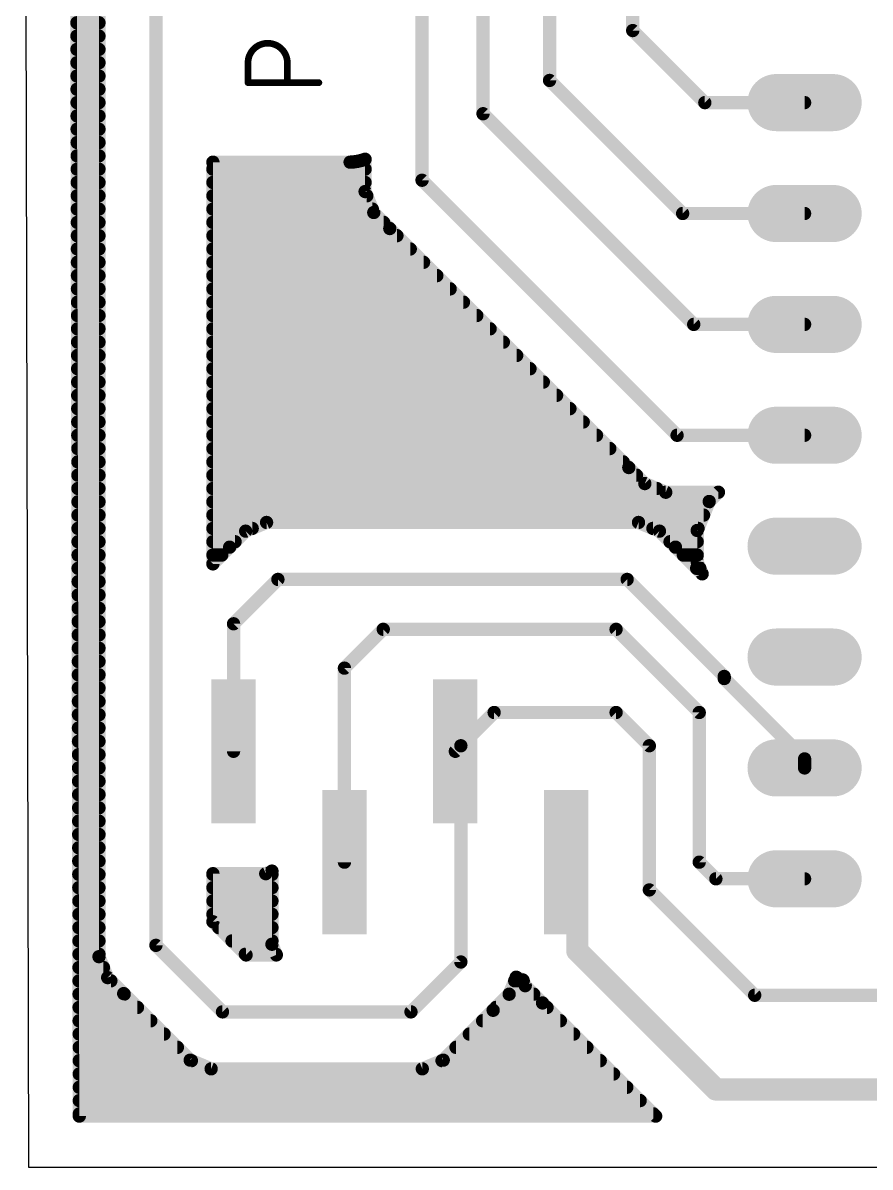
# Model space of a CAD drawing. Extents: x -0.1 to 37.8, y 0 to 56.6.
# Drawn here: x -0.13 to 19.28, y 0 to 26.21 of the extents above; entities that cross this region are included whole.
import ezdxf

# ---------------------------------------------------------------- set-up
doc = ezdxf.new("R2010")
doc.units = 0
for name, color, linetype in [('1', 22, 'CONTINUOUS'), ('17', 82, 'CONTINUOUS'), ('20', 30, 'CONTINUOUS'), ('51', 253, 'CONTINUOUS')]:
    doc.layers.add(name, color=color, linetype=linetype)

# ---------------------------------------------------------------- blocks, each defined once
blk = doc.blocks.new('RECT')
blk.add_solid([(-0.5, -0.5), (0.5, -0.5), (-0.5, 0.5), (0.5, 0.5)])
blk = doc.blocks.new('LONGP100')
at = {"const_width": 1}
blk.add_lwpolyline([(-0.5, 0), (0.5, 0)], dxfattribs=at)
at = {"const_width": 0.5}
for points in [[(-0.5, 0.25, 1), (-0.5, -0.25)], [(0.5, -0.25, 1), (0.5, 0.25)]]:
    blk.add_lwpolyline(points, format="xyb", dxfattribs=at)

msp = doc.modelspace()

# ---------------------------------------------------------------- linework, layer by layer
at = {"layer": '1'}
for points, const_width in [([(2.921, 50.546), (2.921, 5.08)], 0.3048), ([(10.414, 50.419), (10.414, 24.13)], 0.3048), ([(1.1658, 1.1684), (1.0579, 49.2666)], 0.3048), ([(1.6162, 49.2666), (1.6162, 4.8205)], 0.3048), ([(11.938, 47.879), (11.938, 24.892)], 0.3048), ([(9.017, 44.157), (9.017, 22.606)], 0.3048), ([(13.843, 43.815), (13.843, 26.035)], 0.3048), ([(1.1096, 26.2128), (1.6162, 26.2128)], 0.3048), ([(1.1103, 25.908), (1.6162, 25.908)], 0.3048), ([(13.843, 26.035), (15.494, 24.384)], 0.3048), ([(1.111, 25.6032), (1.6162, 25.6032)], 0.3048), ([(1.1117, 25.2984), (1.6162, 25.2984)], 0.3048), ([(5.0292, 24.8412), (5.0292, 25.2928)], 0.1524), ([(5.9323, 25.2928), (5.9323, 24.8412)], 0.1524), ([(1.1123, 24.9936), (1.6162, 24.9936)], 0.3048), ([(6.6548, 24.8412), (5.0292, 24.8412)], 0.1524), ([(11.938, 24.892), (14.986, 21.844)], 0.3048), ([(1.113, 24.6888), (1.6162, 24.6888)], 0.3048), ([(1.1137, 24.384), (1.6162, 24.384)], 0.3048), ([(15.494, 24.384), (17.78, 24.384)], 0.3048), ([(1.1144, 24.0792), (1.6162, 24.0792)], 0.3048), ([(10.414, 24.13), (15.24, 19.304)], 0.3048), ([(1.1151, 23.7744), (1.6162, 23.7744)], 0.3048), ([(1.1158, 23.4696), (1.6162, 23.4696)], 0.3048), ([(1.1165, 23.1648), (1.6162, 23.1648)], 0.3048), ([(4.2258, 13.8181), (4.2258, 23.0199)], 0.3048), ([(4.2258, 23.0199), (7.3689, 23.0199)], 0.3048), ([(7.3689, 23.0199), (7.4592, 23.027)], 0.3048), ([(7.4592, 23.027), (7.5487, 23.0412)], 0.3048), ([(7.5487, 23.0412), (7.6367, 23.0623)], 0.3048), ([(7.6367, 23.0623), (7.7122, 23.0869)], 0.3048), ([(7.7122, 23.0869), (7.7122, 22.3465)], 0.3048), ([(1.1171, 22.86), (1.6162, 22.86)], 0.3048), ([(4.2258, 22.86), (7.7122, 22.86)], 0.3048), ([(1.1178, 22.5552), (1.6162, 22.5552)], 0.3048), ([(4.2258, 22.5552), (7.7122, 22.5552)], 0.3048), ([(9.017, 22.606), (14.859, 16.764)], 0.3048), ([(1.1185, 22.2504), (1.6162, 22.2504)], 0.3048), ([(4.2258, 22.2504), (7.752, 22.2504)], 0.3048), ([(7.7122, 22.3465), (7.9108, 21.8669)], 0.3048), ([(1.1192, 21.9456), (1.6162, 21.9456)], 0.3048), ([(4.2258, 21.9456), (7.8782, 21.9456)], 0.3048), ([(7.9108, 21.8669), (8.2779, 21.4998)], 0.3048), ([(1.1199, 21.6408), (1.6162, 21.6408)], 0.3048), ([(4.2258, 21.6408), (8.1369, 21.6408)], 0.3048), ([(14.986, 21.844), (17.78, 21.844)], 0.3048), ([(8.2779, 21.4998), (13.7528, 16.0249)], 0.3048), ([(1.1206, 21.336), (1.6162, 21.336)], 0.3048), ([(4.2258, 21.336), (8.4417, 21.336)], 0.3048), ([(1.1212, 21.0312), (1.6162, 21.0312)], 0.3048), ([(4.2258, 21.0312), (8.7465, 21.0312)], 0.3048), ([(1.1219, 20.7264), (1.6162, 20.7264)], 0.3048), ([(4.2258, 20.7264), (9.0513, 20.7264)], 0.3048), ([(1.1226, 20.4216), (1.6162, 20.4216)], 0.3048), ([(4.2258, 20.4216), (9.3561, 20.4216)], 0.3048), ([(1.1233, 20.1168), (1.6162, 20.1168)], 0.3048), ([(4.2258, 20.1168), (9.6609, 20.1168)], 0.3048), ([(1.124, 19.812), (1.6162, 19.812)], 0.3048), ([(4.2258, 19.812), (9.9657, 19.812)], 0.3048), ([(1.1247, 19.5072), (1.6162, 19.5072)], 0.3048), ([(4.2258, 19.5072), (10.2705, 19.5072)], 0.3048), ([(15.24, 19.304), (17.78, 19.304)], 0.3048), ([(1.1253, 19.2024), (1.6162, 19.2024)], 0.3048), ([(4.2258, 19.2024), (10.5753, 19.2024)], 0.3048), ([(1.126, 18.8976), (1.6162, 18.8976)], 0.3048), ([(4.2258, 18.8976), (10.8801, 18.8976)], 0.3048), ([(1.1267, 18.5928), (1.6162, 18.5928)], 0.3048), ([(4.2258, 18.5928), (11.1849, 18.5928)], 0.3048), ([(1.1274, 18.288), (1.6162, 18.288)], 0.3048), ([(4.2258, 18.288), (11.4897, 18.288)], 0.3048), ([(1.1281, 17.9832), (1.6162, 17.9832)], 0.3048), ([(4.2258, 17.9832), (11.7945, 17.9832)], 0.3048), ([(1.1288, 17.6784), (1.6162, 17.6784)], 0.3048), ([(4.2258, 17.6784), (12.0993, 17.6784)], 0.3048), ([(1.1294, 17.3736), (1.6162, 17.3736)], 0.3048), ([(4.2258, 17.3736), (12.4041, 17.3736)], 0.3048), ([(1.1301, 17.0688), (1.6162, 17.0688)], 0.3048), ([(4.2258, 17.0688), (12.7089, 17.0688)], 0.3048), ([(1.1308, 16.764), (1.6162, 16.764)], 0.3048), ([(4.2258, 16.764), (13.0137, 16.764)], 0.3048), ([(14.859, 16.764), (17.78, 16.764)], 0.3048), ([(1.1315, 16.4592), (1.6162, 16.4592)], 0.3048), ([(4.2258, 16.4592), (13.3185, 16.4592)], 0.3048), ([(1.1322, 16.1544), (1.6162, 16.1544)], 0.3048), ([(4.2258, 16.1544), (13.6233, 16.1544)], 0.3048), ([(1.1329, 15.8496), (1.6162, 15.8496)], 0.3048), ([(4.2258, 15.8496), (13.9281, 15.8496)], 0.3048), ([(13.7528, 16.0249), (14.1199, 15.6578)], 0.3048), ([(14.1199, 15.6578), (14.5995, 15.4592)], 0.3048), ([(1.1335, 15.5448), (1.6162, 15.5448)], 0.3048), ([(4.2258, 15.5448), (14.3928, 15.5448)], 0.3048), ([(14.5995, 15.4592), (15.8066, 15.4592)], 0.3048), ([(15.8066, 15.4592), (15.5946, 15.2472)], 0.3048), ([(1.1342, 15.24), (1.6162, 15.24)], 0.3048), ([(4.2258, 15.24), (15.5916, 15.24)], 0.3048), ([(15.5946, 15.2472), (15.3196, 14.5833)], 0.3048), ([(1.1349, 14.9352), (1.6162, 14.9352)], 0.3048), ([(4.2258, 14.9352), (15.4654, 14.9352)], 0.3048), ([(1.1356, 14.6304), (1.6162, 14.6304)], 0.3048), ([(4.2258, 14.6304), (5.1262, 14.6304)], 0.3048), ([(4.9759, 14.5682), (4.6088, 14.2011)], 0.3048), ([(5.4555, 14.7668), (4.9759, 14.5682)], 0.3048), ([(13.9755, 14.7668), (5.4555, 14.7668)], 0.3048), ([(14.4551, 14.5682), (13.9755, 14.7668)], 0.3048), ([(14.3048, 14.6304), (15.3391, 14.6304)], 0.3048), ([(14.8222, 14.2011), (14.4551, 14.5682)], 0.3048), ([(15.3196, 14.5833), (15.3196, 13.8647)], 0.3048), ([(1.1363, 14.3256), (1.6162, 14.3256)], 0.3048), ([(4.2258, 14.3256), (4.7333, 14.3256)], 0.3048), ([(14.6977, 14.3256), (15.3196, 14.3256)], 0.3048), ([(1.137, 14.0208), (1.6162, 14.0208)], 0.3048), ([(4.6088, 14.2011), (4.2258, 13.8181)], 0.3048), ([(4.2258, 14.0208), (4.4285, 14.0208)], 0.3048), ([(4.6088, 14.2011), (4.6088, 14.2011)], 0.3048), ([(15.4335, 13.5898), (14.8222, 14.2011)], 0.3048), ([(15.0025, 14.0208), (15.3196, 14.0208)], 0.3048), ([(15.3196, 13.8647), (15.4335, 13.5898)], 0.3048), ([(1.1376, 13.716), (1.6162, 13.716)], 0.3048), ([(15.3073, 13.716), (15.3812, 13.716)], 0.3048), ([(1.1383, 13.4112), (1.6162, 13.4112)], 0.3048), ([(4.699, 12.446), (5.715, 13.462)], 0.3048), ([(5.715, 13.462), (13.716, 13.462)], 0.3048), ([(13.716, 13.462), (15.9386, 11.2394)], 0.3048), ([(1.139, 13.1064), (1.6162, 13.1064)], 0.3048), ([(1.1397, 12.8016), (1.6162, 12.8016)], 0.3048), ([(1.1404, 12.4968), (1.6162, 12.4968)], 0.3048), ([(4.699, 9.525), (4.699, 12.446)], 0.3048), ([(1.1411, 12.192), (1.6162, 12.192)], 0.3048), ([(7.239, 11.43), (8.128, 12.319)], 0.3048), ([(8.128, 12.319), (13.462, 12.319)], 0.3048), ([(13.462, 12.319), (15.367, 10.414)], 0.3048), ([(1.1417, 11.8872), (1.6162, 11.8872)], 0.3048), ([(1.1424, 11.5824), (1.6162, 11.5824)], 0.3048), ([(7.239, 6.985), (7.239, 11.43)], 0.3048), ([(1.1431, 11.2776), (1.6162, 11.2776)], 0.3048), ([(15.9386, 11.2394), (15.9386, 11.1922)], 0.3048), ([(15.9386, 11.1922), (17.78, 9.3508)], 0.3048), ([(1.1438, 10.9728), (1.6162, 10.9728)], 0.3048), ([(1.1445, 10.668), (1.6162, 10.668)], 0.3048), ([(1.1452, 10.3632), (1.6162, 10.3632)], 0.3048), ([(9.906, 9.652), (10.668, 10.414)], 0.3048), ([(10.668, 10.414), (13.462, 10.414)], 0.3048), ([(13.462, 10.414), (14.224, 9.652)], 0.3048), ([(15.367, 10.414), (15.367, 6.985)], 0.3048), ([(1.1458, 10.0584), (1.6162, 10.0584)], 0.3048), ([(1.1465, 9.7536), (1.6162, 9.7536)], 0.3048), ([(9.779, 9.525), (9.906, 9.652)], 0.3048), ([(9.906, 4.699), (9.906, 9.652)], 0.3048), ([(14.224, 9.652), (14.224, 6.35)], 0.3048), ([(1.1472, 9.4488), (1.6162, 9.4488)], 0.3048), ([(17.78, 9.3508), (17.78, 9.144)], 0.3048), ([(1.1479, 9.144), (1.6162, 9.144)], 0.3048), ([(1.1486, 8.8392), (1.6162, 8.8392)], 0.3048), ([(1.1493, 8.5344), (1.6162, 8.5344)], 0.3048), ([(1.1499, 8.2296), (1.6162, 8.2296)], 0.3048), ([(12.573, 8.001), (12.573, 7.239)], 0.508), ([(1.1506, 7.9248), (1.6162, 7.9248)], 0.3048), ([(1.1513, 7.62), (1.6162, 7.62)], 0.3048), ([(1.152, 7.3152), (1.6162, 7.3152)], 0.3048), ([(12.573, 7.239), (12.319, 6.985)], 0.508), ([(12.573, 4.953), (12.573, 7.239)], 0.508), ([(1.1527, 7.0104), (1.6162, 7.0104)], 0.3048), ([(15.367, 6.985), (15.748, 6.604)], 0.3048), ([(1.1534, 6.7056), (1.6162, 6.7056)], 0.3048), ([(4.2258, 5.6205), (4.2258, 6.7216)], 0.3048), ([(4.2258, 6.7216), (5.4362, 6.7216)], 0.3048), ([(4.2258, 6.7056), (5.5786, 6.7056)], 0.3048), ([(5.4362, 6.7216), (5.5786, 6.7806)], 0.3048), ([(5.5786, 6.7806), (5.5786, 5.1048)], 0.3048), ([(1.154, 6.4008), (1.6162, 6.4008)], 0.3048), ([(4.2258, 6.4008), (5.5786, 6.4008)], 0.3048), ([(15.748, 6.604), (17.78, 6.604)], 0.3048), ([(14.224, 6.35), (16.637, 3.937)], 0.3048), ([(1.1547, 6.096), (1.6162, 6.096)], 0.3048), ([(4.2258, 6.096), (5.5786, 6.096)], 0.3048), ([(1.1554, 5.7912), (1.6162, 5.7912)], 0.3048), ([(4.2258, 5.7912), (5.5786, 5.7912)], 0.3048), ([(4.9855, 4.8608), (4.2258, 5.6205)], 0.3048), ([(1.1561, 5.4864), (1.6162, 5.4864)], 0.3048), ([(4.3599, 5.4864), (5.5786, 5.4864)], 0.3048), ([(1.1568, 5.1816), (1.6162, 5.1816)], 0.3048), ([(4.6647, 5.1816), (5.5786, 5.1816)], 0.3048), ([(5.5786, 5.1048), (5.6797, 4.8608)], 0.3048), ([(1.1575, 4.8768), (1.6162, 4.8768)], 0.3048), ([(2.921, 5.08), (4.445, 3.556)], 0.3048), ([(4.9695, 4.8768), (5.673, 4.8768)], 0.3048), ([(5.6797, 4.8608), (4.9855, 4.8608)], 0.3048), ([(15.748, 1.778), (12.573, 4.953)], 0.508), ([(1.1581, 4.572), (1.7191, 4.572)], 0.3048), ([(1.6162, 4.8205), (1.8148, 4.3409)], 0.3048), ([(8.763, 3.556), (9.906, 4.699)], 0.3048), ([(1.8148, 4.3409), (2.1819, 3.9738)], 0.3048), ([(11.0122, 3.9599), (11.174, 4.3505)], 0.3048), ([(11.174, 4.3505), (11.3264, 4.2874)], 0.3048), ([(1.1588, 4.2672), (1.8885, 4.2672)], 0.3048), ([(11.1394, 4.2672), (11.3348, 4.2672)], 0.3048), ([(11.3264, 4.2874), (11.3807, 4.1563)], 0.3048), ([(11.3807, 4.1563), (11.7763, 3.7607)], 0.3048), ([(1.1595, 3.9624), (2.1933, 3.9624)], 0.3048), ([(2.1819, 3.9738), (2.1819, 3.9738)], 0.3048), ([(2.1819, 3.9738), (3.7059, 2.4498)], 0.3048), ([(10.6451, 3.5928), (11.0122, 3.9599)], 0.3048), ([(11.0132, 3.9624), (11.5747, 3.9624)], 0.3048), ([(16.637, 3.937), (25.019, 3.937)], 0.3048), ([(1.1602, 3.6576), (2.4981, 3.6576)], 0.3048), ([(4.445, 3.556), (8.763, 3.556)], 0.3048), ([(9.5021, 2.4498), (10.6451, 3.5928)], 0.3048), ([(10.6451, 3.5928), (10.6451, 3.5928)], 0.3048), ([(10.7099, 3.6576), (11.8795, 3.6576)], 0.3048), ([(11.7763, 3.7607), (14.3687, 1.1684)], 0.3048), ([(1.1609, 3.3528), (2.8029, 3.3528)], 0.3048), ([(10.4051, 3.3528), (12.1843, 3.3528)], 0.3048), ([(1.1616, 3.048), (3.1077, 3.048)], 0.3048), ([(10.1003, 3.048), (12.4891, 3.048)], 0.3048), ([(1.1622, 2.7432), (3.4125, 2.7432)], 0.3048), ([(9.7955, 2.7432), (12.7939, 2.7432)], 0.3048), ([(1.1629, 2.4384), (3.7335, 2.4384)], 0.3048), ([(3.7059, 2.4498), (4.1855, 2.2512)], 0.3048), ([(4.1855, 2.2512), (9.0225, 2.2512)], 0.3048), ([(9.0225, 2.2512), (9.5021, 2.4498)], 0.3048), ([(9.4745, 2.4384), (13.0987, 2.4384)], 0.3048), ([(1.1636, 2.1336), (13.4035, 2.1336)], 0.3048), ([(1.1643, 1.8288), (13.7083, 1.8288)], 0.3048), ([(32.512, 1.778), (15.748, 1.778)], 0.508), ([(1.165, 1.524), (14.013, 1.524)], 0.3048), ([(1.1657, 1.2192), (14.3178, 1.2192)], 0.3048), ([(14.3687, 1.1684), (1.1658, 1.1684)], 0.3048)]:
    msp.add_lwpolyline(points, dxfattribs=dict(at, const_width=const_width))
for points, const_width in [([(1.1096, 26.289, 1), (1.1096, 26.1366)], 0.1524), ([(1.6162, 26.1366, 1), (1.6162, 26.289)], 0.1524), ([(1.1103, 25.9842, 1), (1.1103, 25.8318)], 0.1524), ([(1.6162, 25.8318, 1), (1.6162, 25.9842)], 0.1524), ([(13.8969, 26.0889, 1), (13.7891, 25.9811)], 0.1524), ([(13.7668, 26.035, 1), (13.9192, 26.035)], 0.1524), ([(1.111, 25.6794, 1), (1.111, 25.527)], 0.1524), ([(1.6162, 25.527, 1), (1.6162, 25.6794)], 0.1524), ([(5.9323, 25.2928, 1), (5.0292, 25.2928)], 0.1524), ([(1.1117, 25.3746, 1), (1.1117, 25.2222)], 0.1524), ([(1.6162, 25.2222, 1), (1.6162, 25.3746)], 0.1524), ([(5.0673, 25.2928, 1), (4.9911, 25.2928)], 0.0762), ([(4.9911, 25.2928, 1), (5.0673, 25.2928)], 0.0762), ([(5.9704, 25.2928, 1), (5.8942, 25.2928)], 0.0762), ([(5.8942, 25.2928, 1), (5.9704, 25.2928)], 0.0762), ([(1.1123, 25.0698, 1), (1.1123, 24.9174)], 0.1524), ([(1.6162, 24.9174, 1), (1.6162, 25.0698)], 0.1524), ([(5.0292, 24.8793, 1), (5.0292, 24.8031)], 0.0762), ([(6.6548, 24.8031, 1), (6.6548, 24.8793)], 0.0762), ([(11.9919, 24.9459, 1), (11.8841, 24.8381)], 0.1524), ([(11.8618, 24.892, 1), (12.0142, 24.892)], 0.1524), ([(1.113, 24.765, 1), (1.113, 24.6126)], 0.1524), ([(1.6162, 24.6126, 1), (1.6162, 24.765)], 0.1524), ([(4.9911, 24.8412, 1), (5.0673, 24.8412)], 0.0762), ([(5.8942, 24.8412, 1), (5.9704, 24.8412)], 0.0762), ([(1.1137, 24.4602, 1), (1.1137, 24.3078)], 0.1524), ([(1.6162, 24.3078, 1), (1.6162, 24.4602)], 0.1524), ([(15.494, 24.4602, 1), (15.494, 24.3078)], 0.1524), ([(15.4401, 24.3301, 1), (15.5479, 24.4379)], 0.1524), ([(17.78, 24.3078, 1), (17.78, 24.4602)], 0.1524), ([(1.1144, 24.1554, 1), (1.1144, 24.003)], 0.1524), ([(1.6162, 24.003, 1), (1.6162, 24.1554)], 0.1524), ([(10.4679, 24.1839, 1), (10.3601, 24.0761)], 0.1524), ([(10.3378, 24.13, 1), (10.4902, 24.13)], 0.1524), ([(1.1151, 23.8506, 1), (1.1151, 23.6982)], 0.1524), ([(1.6162, 23.6982, 1), (1.6162, 23.8506)], 0.1524), ([(1.1158, 23.5458, 1), (1.1158, 23.3934)], 0.1524), ([(1.6162, 23.3934, 1), (1.6162, 23.5458)], 0.1524), ([(1.1165, 23.241, 1), (1.1165, 23.0886)], 0.1524), ([(1.6162, 23.0886, 1), (1.6162, 23.241)], 0.1524), ([(4.302, 23.0199, 1), (4.1496, 23.0199)], 0.1524), ([(4.2258, 23.0961, 1), (4.2258, 22.9437)], 0.1524), ([(7.363, 23.0959, 1), (7.3749, 22.944)], 0.1524), ([(7.3689, 22.9437, 1), (7.3689, 23.0961)], 0.1524), ([(7.4473, 23.1023, 1), (7.4711, 22.9518)], 0.1524), ([(7.4652, 22.9511, 1), (7.4532, 23.103)], 0.1524), ([(7.5309, 23.1153, 1), (7.5664, 22.9671)], 0.1524), ([(7.5606, 22.9659, 1), (7.5367, 23.1165)], 0.1524), ([(7.6132, 23.1348, 1), (7.6603, 22.9899)], 0.1524), ([(7.6545, 22.9882, 1), (7.6189, 23.1364)], 0.1524), ([(7.7884, 23.0869, 1), (7.636, 23.0869)], 0.1524), ([(7.7358, 23.0144, 1), (7.6886, 23.1593)], 0.1524), ([(1.1171, 22.9362, 1), (1.1171, 22.7838)], 0.1524), ([(1.6162, 22.7838, 1), (1.6162, 22.9362)], 0.1524), ([(4.2258, 22.9362, 1), (4.2258, 22.7838)], 0.1524), ([(7.7122, 22.7838, 1), (7.7122, 22.9362)], 0.1524), ([(1.1178, 22.6314, 1), (1.1178, 22.479)], 0.1524), ([(1.6162, 22.479, 1), (1.6162, 22.6314)], 0.1524), ([(4.2258, 22.6314, 1), (4.2258, 22.479)], 0.1524), ([(7.7122, 22.479, 1), (7.7122, 22.6314)], 0.1524), ([(9.0709, 22.6599, 1), (8.9631, 22.5521)], 0.1524), ([(8.9408, 22.606, 1), (9.0932, 22.606)], 0.1524), ([(1.1185, 22.3266, 1), (1.1185, 22.1742)], 0.1524), ([(1.6162, 22.1742, 1), (1.6162, 22.3266)], 0.1524), ([(4.2258, 22.3266, 1), (4.2258, 22.1742)], 0.1524), ([(7.7826, 22.3756, 1), (7.6418, 22.3173)], 0.1524), ([(7.636, 22.3465, 1), (7.7884, 22.3465)], 0.1524), ([(7.752, 22.1742, 1), (7.752, 22.3266)], 0.1524), ([(1.1192, 22.0218, 1), (1.1192, 21.8694)], 0.1524), ([(1.6162, 21.8694, 1), (1.6162, 22.0218)], 0.1524), ([(4.2258, 22.0218, 1), (4.2258, 21.8694)], 0.1524), ([(7.9647, 21.9208, 1), (7.857, 21.813)], 0.1524), ([(7.8782, 21.8694, 1), (7.8782, 22.0218)], 0.1524), ([(1.1199, 21.717, 1), (1.1199, 21.5646)], 0.1524), ([(1.6162, 21.5646, 1), (1.6162, 21.717)], 0.1524), ([(4.2258, 21.717, 1), (4.2258, 21.5646)], 0.1524), ([(7.8404, 21.8377, 1), (7.9812, 21.896)], 0.1524), ([(8.1369, 21.5646, 1), (8.1369, 21.717)], 0.1524), ([(14.986, 21.9202, 1), (14.986, 21.7678)], 0.1524), ([(14.9321, 21.7901, 1), (15.0399, 21.8979)], 0.1524), ([(17.78, 21.7678, 1), (17.78, 21.9202)], 0.1524), ([(8.3318, 21.5537, 1), (8.224, 21.446)], 0.1524), ([(8.224, 21.446, 1), (8.3318, 21.5537)], 0.1524), ([(1.1206, 21.4122, 1), (1.1206, 21.2598)], 0.1524), ([(1.6162, 21.2598, 1), (1.6162, 21.4122)], 0.1524), ([(4.2258, 21.4122, 1), (4.2258, 21.2598)], 0.1524), ([(8.4417, 21.2598, 1), (8.4417, 21.4122)], 0.1524), ([(1.1212, 21.1074, 1), (1.1212, 20.955)], 0.1524), ([(1.6162, 20.955, 1), (1.6162, 21.1074)], 0.1524), ([(4.2258, 21.1074, 1), (4.2258, 20.955)], 0.1524), ([(8.7465, 20.955, 1), (8.7465, 21.1074)], 0.1524), ([(1.1219, 20.8026, 1), (1.1219, 20.6502)], 0.1524), ([(1.6162, 20.6502, 1), (1.6162, 20.8026)], 0.1524), ([(4.2258, 20.8026, 1), (4.2258, 20.6502)], 0.1524), ([(9.0513, 20.6502, 1), (9.0513, 20.8026)], 0.1524), ([(1.1226, 20.4978, 1), (1.1226, 20.3454)], 0.1524), ([(1.6162, 20.3454, 1), (1.6162, 20.4978)], 0.1524), ([(4.2258, 20.4978, 1), (4.2258, 20.3454)], 0.1524), ([(9.3561, 20.3454, 1), (9.3561, 20.4978)], 0.1524), ([(1.1233, 20.193, 1), (1.1233, 20.0406)], 0.1524), ([(1.6162, 20.0406, 1), (1.6162, 20.193)], 0.1524), ([(4.2258, 20.193, 1), (4.2258, 20.0406)], 0.1524), ([(9.6609, 20.0406, 1), (9.6609, 20.193)], 0.1524), ([(1.124, 19.8882, 1), (1.124, 19.7358)], 0.1524), ([(1.6162, 19.7358, 1), (1.6162, 19.8882)], 0.1524), ([(4.2258, 19.8882, 1), (4.2258, 19.7358)], 0.1524), ([(9.9657, 19.7358, 1), (9.9657, 19.8882)], 0.1524), ([(1.1247, 19.5834, 1), (1.1247, 19.431)], 0.1524), ([(1.6162, 19.431, 1), (1.6162, 19.5834)], 0.1524), ([(4.2258, 19.5834, 1), (4.2258, 19.431)], 0.1524), ([(10.2705, 19.431, 1), (10.2705, 19.5834)], 0.1524), ([(15.24, 19.3802, 1), (15.24, 19.2278)], 0.1524), ([(15.1861, 19.2501, 1), (15.2939, 19.3579)], 0.1524), ([(17.78, 19.2278, 1), (17.78, 19.3802)], 0.1524), ([(1.1253, 19.2786, 1), (1.1253, 19.1262)], 0.1524), ([(1.6162, 19.1262, 1), (1.6162, 19.2786)], 0.1524), ([(4.2258, 19.2786, 1), (4.2258, 19.1262)], 0.1524), ([(10.5753, 19.1262, 1), (10.5753, 19.2786)], 0.1524), ([(1.126, 18.9738, 1), (1.126, 18.8214)], 0.1524), ([(1.6162, 18.8214, 1), (1.6162, 18.9738)], 0.1524), ([(4.2258, 18.9738, 1), (4.2258, 18.8214)], 0.1524), ([(10.8801, 18.8214, 1), (10.8801, 18.9738)], 0.1524), ([(1.1267, 18.669, 1), (1.1267, 18.5166)], 0.1524), ([(1.6162, 18.5166, 1), (1.6162, 18.669)], 0.1524), ([(4.2258, 18.669, 1), (4.2258, 18.5166)], 0.1524), ([(11.1849, 18.5166, 1), (11.1849, 18.669)], 0.1524), ([(1.1274, 18.3642, 1), (1.1274, 18.2118)], 0.1524), ([(1.6162, 18.2118, 1), (1.6162, 18.3642)], 0.1524), ([(4.2258, 18.3642, 1), (4.2258, 18.2118)], 0.1524), ([(11.4897, 18.2118, 1), (11.4897, 18.3642)], 0.1524), ([(1.1281, 18.0594, 1), (1.1281, 17.907)], 0.1524), ([(1.6162, 17.907, 1), (1.6162, 18.0594)], 0.1524), ([(4.2258, 18.0594, 1), (4.2258, 17.907)], 0.1524), ([(11.7945, 17.907, 1), (11.7945, 18.0594)], 0.1524), ([(1.1288, 17.7546, 1), (1.1288, 17.6022)], 0.1524), ([(1.6162, 17.6022, 1), (1.6162, 17.7546)], 0.1524), ([(4.2258, 17.7546, 1), (4.2258, 17.6022)], 0.1524), ([(12.0993, 17.6022, 1), (12.0993, 17.7546)], 0.1524), ([(1.1294, 17.4498, 1), (1.1294, 17.2974)], 0.1524), ([(1.6162, 17.2974, 1), (1.6162, 17.4498)], 0.1524), ([(4.2258, 17.4498, 1), (4.2258, 17.2974)], 0.1524), ([(12.4041, 17.2974, 1), (12.4041, 17.4498)], 0.1524), ([(1.1301, 17.145, 1), (1.1301, 16.9926)], 0.1524), ([(1.6162, 16.9926, 1), (1.6162, 17.145)], 0.1524), ([(4.2258, 17.145, 1), (4.2258, 16.9926)], 0.1524), ([(12.7089, 16.9926, 1), (12.7089, 17.145)], 0.1524), ([(1.1308, 16.8402, 1), (1.1308, 16.6878)], 0.1524), ([(1.6162, 16.6878, 1), (1.6162, 16.8402)], 0.1524), ([(4.2258, 16.8402, 1), (4.2258, 16.6878)], 0.1524), ([(13.0137, 16.6878, 1), (13.0137, 16.8402)], 0.1524), ([(14.859, 16.8402, 1), (14.859, 16.6878)], 0.1524), ([(14.8051, 16.7101, 1), (14.9129, 16.8179)], 0.1524), ([(17.78, 16.6878, 1), (17.78, 16.8402)], 0.1524), ([(1.1315, 16.5354, 1), (1.1315, 16.383)], 0.1524), ([(1.6162, 16.383, 1), (1.6162, 16.5354)], 0.1524), ([(4.2258, 16.5354, 1), (4.2258, 16.383)], 0.1524), ([(13.3185, 16.383, 1), (13.3185, 16.5354)], 0.1524), ([(1.1322, 16.2306, 1), (1.1322, 16.0782)], 0.1524), ([(1.6162, 16.0782, 1), (1.6162, 16.2306)], 0.1524), ([(4.2258, 16.2306, 1), (4.2258, 16.0782)], 0.1524), ([(13.6233, 16.0782, 1), (13.6233, 16.2306)], 0.1524), ([(1.1329, 15.9258, 1), (1.1329, 15.7734)], 0.1524), ([(1.6162, 15.7734, 1), (1.6162, 15.9258)], 0.1524), ([(4.2258, 15.9258, 1), (4.2258, 15.7734)], 0.1524), ([(13.8067, 16.0788, 1), (13.699, 15.971)], 0.1524), ([(13.699, 15.971, 1), (13.8067, 16.0788)], 0.1524), ([(13.9281, 15.7734, 1), (13.9281, 15.9258)], 0.1524), ([(14.149, 15.7282, 1), (14.0907, 15.5874)], 0.1524), ([(14.066, 15.604, 1), (14.1738, 15.7117)], 0.1524), ([(1.1335, 15.621, 1), (1.1335, 15.4686)], 0.1524), ([(1.6162, 15.4686, 1), (1.6162, 15.621)], 0.1524), ([(4.2258, 15.621, 1), (4.2258, 15.4686)], 0.1524), ([(14.3928, 15.4686, 1), (14.3928, 15.621)], 0.1524), ([(14.5995, 15.5354, 1), (14.5995, 15.383)], 0.1524), ([(14.5703, 15.3888, 1), (14.6286, 15.5296)], 0.1524), ([(15.8604, 15.4053, 1), (15.7527, 15.5131)], 0.1524), ([(15.8066, 15.383, 1), (15.8066, 15.5354)], 0.1524), ([(1.1342, 15.3162, 1), (1.1342, 15.1638)], 0.1524), ([(1.6162, 15.1638, 1), (1.6162, 15.3162)], 0.1524), ([(4.2258, 15.3162, 1), (4.2258, 15.1638)], 0.1524), ([(15.5407, 15.3011, 1), (15.6485, 15.1934)], 0.1524), ([(15.665, 15.2181, 1), (15.5242, 15.2764)], 0.1524), ([(15.5916, 15.1638, 1), (15.5916, 15.3162)], 0.1524), ([(1.1349, 15.0114, 1), (1.1349, 14.859)], 0.1524), ([(1.6162, 14.859, 1), (1.6162, 15.0114)], 0.1524), ([(4.2258, 15.0114, 1), (4.2258, 14.859)], 0.1524), ([(15.4654, 14.859, 1), (15.4654, 15.0114)], 0.1524), ([(1.1356, 14.7066, 1), (1.1356, 14.5542)], 0.1524), ([(1.6162, 14.5542, 1), (1.6162, 14.7066)], 0.1524), ([(4.2258, 14.7066, 1), (4.2258, 14.5542)], 0.1524), ([(4.9467, 14.6386, 1), (5.005, 14.4978)], 0.1524), ([(5.0298, 14.5143, 1), (4.922, 14.622)], 0.1524), ([(5.1262, 14.5542, 1), (5.1262, 14.7066)], 0.1524), ([(5.4555, 14.843, 1), (5.4555, 14.6906)], 0.1524), ([(5.4846, 14.6964, 1), (5.4263, 14.8372)], 0.1524), ([(14.0047, 14.8372, 1), (13.9464, 14.6964)], 0.1524), ([(13.9755, 14.6906, 1), (13.9755, 14.843)], 0.1524), ([(14.3048, 14.7066, 1), (14.3048, 14.5542)], 0.1524), ([(14.509, 14.622, 1), (14.4012, 14.5143)], 0.1524), ([(14.4259, 14.4978, 1), (14.4843, 14.6386)], 0.1524), ([(15.3958, 14.5833, 1), (15.2434, 14.5833)], 0.1524), ([(15.2492, 14.6125, 1), (15.39, 14.5542)], 0.1524), ([(15.3391, 14.5542, 1), (15.3391, 14.7066)], 0.1524), ([(1.1363, 14.4018, 1), (1.1363, 14.2494)], 0.1524), ([(1.6162, 14.2494, 1), (1.6162, 14.4018)], 0.1524), ([(4.2258, 14.4018, 1), (4.2258, 14.2494)], 0.1524), ([(4.7333, 14.2494, 1), (4.7333, 14.4018)], 0.1524), ([(14.6977, 14.4018, 1), (14.6977, 14.2494)], 0.1524), ([(15.3196, 14.2494, 1), (15.3196, 14.4018)], 0.1524), ([(1.137, 14.097, 1), (1.137, 13.9446)], 0.1524), ([(1.6162, 13.9446, 1), (1.6162, 14.097)], 0.1524), ([(4.2258, 14.097, 1), (4.2258, 13.9446)], 0.1524), ([(4.4285, 13.9446, 1), (4.4285, 14.097)], 0.1524), ([(4.685, 14.2011, 1), (4.5326, 14.2011)], 0.1524), ([(4.5326, 14.2011, 1), (4.685, 14.2011)], 0.1524), ([(4.555, 14.255, 1), (4.6627, 14.1472)], 0.1524), ([(4.6627, 14.1472, 1), (4.555, 14.255)], 0.1524), ([(14.876, 14.255, 1), (14.7683, 14.1472)], 0.1524), ([(14.7683, 14.1472, 1), (14.876, 14.255)], 0.1524), ([(15.0025, 14.097, 1), (15.0025, 13.9446)], 0.1524), ([(15.3196, 13.9446, 1), (15.3196, 14.097)], 0.1524), ([(4.1719, 13.8719, 1), (4.2797, 13.7642)], 0.1524), ([(4.1496, 13.8181, 1), (4.302, 13.8181)], 0.1524), ([(15.39, 13.8938, 1), (15.2492, 13.8355)], 0.1524), ([(15.2434, 13.8647, 1), (15.3958, 13.8647)], 0.1524), ([(1.1376, 13.7922, 1), (1.1376, 13.6398)], 0.1524), ([(1.6162, 13.6398, 1), (1.6162, 13.7922)], 0.1524), ([(15.3073, 13.7922, 1), (15.3073, 13.6398)], 0.1524), ([(15.3631, 13.5606, 1), (15.5039, 13.619)], 0.1524), ([(15.3796, 13.5359, 1), (15.4873, 13.6437)], 0.1524), ([(15.3812, 13.6398, 1), (15.3812, 13.7922)], 0.1524), ([(1.1383, 13.4874, 1), (1.1383, 13.335)], 0.1524), ([(1.6162, 13.335, 1), (1.6162, 13.4874)], 0.1524), ([(5.715, 13.5382, 1), (5.715, 13.3858)], 0.1524), ([(5.7689, 13.4081, 1), (5.6611, 13.5159)], 0.1524), ([(13.7699, 13.5159, 1), (13.6621, 13.4081)], 0.1524), ([(13.716, 13.3858, 1), (13.716, 13.5382)], 0.1524), ([(1.139, 13.1826, 1), (1.139, 13.0302)], 0.1524), ([(1.6162, 13.0302, 1), (1.6162, 13.1826)], 0.1524), ([(1.1397, 12.8778, 1), (1.1397, 12.7254)], 0.1524), ([(1.6162, 12.7254, 1), (1.6162, 12.8778)], 0.1524), ([(1.1404, 12.573, 1), (1.1404, 12.4206)], 0.1524), ([(1.6162, 12.4206, 1), (1.6162, 12.573)], 0.1524), ([(4.7752, 12.446, 1), (4.6228, 12.446)], 0.1524), ([(1.1411, 12.2682, 1), (1.1411, 12.1158)], 0.1524), ([(1.6162, 12.1158, 1), (1.6162, 12.2682)], 0.1524), ([(4.6451, 12.4999, 1), (4.7529, 12.3921)], 0.1524), ([(8.128, 12.3952, 1), (8.128, 12.2428)], 0.1524), ([(8.1819, 12.2651, 1), (8.0741, 12.3729)], 0.1524), ([(13.5159, 12.3729, 1), (13.4081, 12.2651)], 0.1524), ([(13.462, 12.2428, 1), (13.462, 12.3952)], 0.1524), ([(1.1417, 11.9634, 1), (1.1417, 11.811)], 0.1524), ([(1.6162, 11.811, 1), (1.6162, 11.9634)], 0.1524), ([(1.1424, 11.6586, 1), (1.1424, 11.5062)], 0.1524), ([(1.6162, 11.5062, 1), (1.6162, 11.6586)], 0.1524), ([(7.3152, 11.43, 1), (7.1628, 11.43)], 0.1524), ([(7.1851, 11.4839, 1), (7.2929, 11.3761)], 0.1524), ([(1.1431, 11.3538, 1), (1.1431, 11.2014)], 0.1524), ([(1.6162, 11.2014, 1), (1.6162, 11.3538)], 0.1524), ([(16.0148, 11.2394, 1), (15.8624, 11.2394)], 0.1524), ([(15.9925, 11.246, 1), (15.8847, 11.1383)], 0.1524), ([(15.8847, 11.1855, 1), (15.9925, 11.2933)], 0.1524), ([(1.1438, 11.049, 1), (1.1438, 10.8966)], 0.1524), ([(1.6162, 10.8966, 1), (1.6162, 11.049)], 0.1524), ([(15.8624, 11.1922, 1), (16.0148, 11.1922)], 0.1524), ([(1.1445, 10.7442, 1), (1.1445, 10.5918)], 0.1524), ([(1.6162, 10.5918, 1), (1.6162, 10.7442)], 0.1524), ([(1.1452, 10.4394, 1), (1.1452, 10.287)], 0.1524), ([(1.6162, 10.287, 1), (1.6162, 10.4394)], 0.1524), ([(10.668, 10.4902, 1), (10.668, 10.3378)], 0.1524), ([(10.7219, 10.3601, 1), (10.6141, 10.4679)], 0.1524), ([(13.5159, 10.4679, 1), (13.4081, 10.3601)], 0.1524), ([(13.462, 10.3378, 1), (13.462, 10.4902)], 0.1524), ([(15.4432, 10.414, 1), (15.2908, 10.414)], 0.1524), ([(15.3131, 10.3601, 1), (15.4209, 10.4679)], 0.1524), ([(1.1458, 10.1346, 1), (1.1458, 9.9822)], 0.1524), ([(1.6162, 9.9822, 1), (1.6162, 10.1346)], 0.1524), ([(1.1465, 9.8298, 1), (1.1465, 9.6774)], 0.1524), ([(1.6162, 9.6774, 1), (1.6162, 9.8298)], 0.1524), ([(9.9822, 9.652, 1), (9.8298, 9.652)], 0.1524), ([(9.8521, 9.7059, 1), (9.9599, 9.5981)], 0.1524), ([(9.9599, 9.5981, 1), (9.8521, 9.7059)], 0.1524), ([(14.3002, 9.652, 1), (14.1478, 9.652)], 0.1524), ([(14.1701, 9.5981, 1), (14.2779, 9.7059)], 0.1524), ([(1.1472, 9.525, 1), (1.1472, 9.3726)], 0.1524), ([(1.6162, 9.3726, 1), (1.6162, 9.525)], 0.1524), ([(4.6228, 9.525, 1), (4.7752, 9.525)], 0.1524), ([(9.7251, 9.5789, 1), (9.8329, 9.4711)], 0.1524), ([(17.8562, 9.3508, 1), (17.7038, 9.3508)], 0.1524), ([(17.7261, 9.2969, 1), (17.8339, 9.4046)], 0.1524), ([(1.1479, 9.2202, 1), (1.1479, 9.0678)], 0.1524), ([(1.6162, 9.0678, 1), (1.6162, 9.2202)], 0.1524), ([(17.7038, 9.144, 1), (17.8562, 9.144)], 0.1524), ([(1.1486, 8.9154, 1), (1.1486, 8.763)], 0.1524), ([(1.6162, 8.763, 1), (1.6162, 8.9154)], 0.1524), ([(1.1493, 8.6106, 1), (1.1493, 8.4582)], 0.1524), ([(1.6162, 8.4582, 1), (1.6162, 8.6106)], 0.1524), ([(1.1499, 8.3058, 1), (1.1499, 8.1534)], 0.1524), ([(1.6162, 8.1534, 1), (1.6162, 8.3058)], 0.1524), ([(12.7, 8.001, 1), (12.446, 8.001)], 0.254), ([(1.1506, 8.001, 1), (1.1506, 7.8486)], 0.1524), ([(1.6162, 7.8486, 1), (1.6162, 8.001)], 0.1524), ([(1.1513, 7.6962, 1), (1.1513, 7.5438)], 0.1524), ([(1.6162, 7.5438, 1), (1.6162, 7.6962)], 0.1524), ([(1.152, 7.3914, 1), (1.152, 7.239)], 0.1524), ([(1.6162, 7.239, 1), (1.6162, 7.3914)], 0.1524), ([(12.7, 7.239, 1), (12.446, 7.239)], 0.254), ([(12.446, 7.239, 1), (12.7, 7.239)], 0.254), ([(12.6628, 7.1492, 1), (12.4832, 7.3288)], 0.254), ([(1.1527, 7.0866, 1), (1.1527, 6.9342)], 0.1524), ([(1.6162, 6.9342, 1), (1.6162, 7.0866)], 0.1524), ([(12.2292, 7.0748, 1), (12.4088, 6.8952)], 0.254), ([(15.4209, 7.0389, 1), (15.3131, 6.9311)], 0.1524), ([(1.1534, 6.7818, 1), (1.1534, 6.6294)], 0.1524), ([(1.6162, 6.6294, 1), (1.6162, 6.7818)], 0.1524), ([(4.302, 6.7216, 1), (4.1496, 6.7216)], 0.1524), ([(4.2258, 6.7978, 1), (4.2258, 6.6454)], 0.1524), ([(4.2258, 6.7818, 1), (4.2258, 6.6294)], 0.1524), ([(5.4071, 6.792, 1), (5.4654, 6.6512)], 0.1524), ([(5.4362, 6.6454, 1), (5.4362, 6.7978)], 0.1524), ([(5.6548, 6.7806, 1), (5.5024, 6.7806)], 0.1524), ([(5.6078, 6.7102, 1), (5.5494, 6.851)], 0.1524), ([(5.5786, 6.6294, 1), (5.5786, 6.7818)], 0.1524), ([(7.1628, 6.985, 1), (7.3152, 6.985)], 0.1524), ([(15.2908, 6.985, 1), (15.4432, 6.985)], 0.1524), ([(1.154, 6.477, 1), (1.154, 6.3246)], 0.1524), ([(1.6162, 6.3246, 1), (1.6162, 6.477)], 0.1524), ([(4.2258, 6.477, 1), (4.2258, 6.3246)], 0.1524), ([(5.5786, 6.3246, 1), (5.5786, 6.477)], 0.1524), ([(15.748, 6.6802, 1), (15.748, 6.5278)], 0.1524), ([(15.6941, 6.5501, 1), (15.8019, 6.6579)], 0.1524), ([(17.78, 6.5278, 1), (17.78, 6.6802)], 0.1524), ([(14.2779, 6.4039, 1), (14.1701, 6.2961)], 0.1524), ([(14.1478, 6.35, 1), (14.3002, 6.35)], 0.1524), ([(1.1547, 6.1722, 1), (1.1547, 6.0198)], 0.1524), ([(1.6162, 6.0198, 1), (1.6162, 6.1722)], 0.1524), ([(4.2258, 6.1722, 1), (4.2258, 6.0198)], 0.1524), ([(5.5786, 6.0198, 1), (5.5786, 6.1722)], 0.1524), ([(1.1554, 5.8674, 1), (1.1554, 5.715)], 0.1524), ([(1.6162, 5.715, 1), (1.6162, 5.8674)], 0.1524), ([(4.2258, 5.8674, 1), (4.2258, 5.715)], 0.1524), ([(4.2797, 5.6743, 1), (4.1719, 5.5666)], 0.1524), ([(5.5786, 5.715, 1), (5.5786, 5.8674)], 0.1524), ([(1.1561, 5.5626, 1), (1.1561, 5.4102)], 0.1524), ([(1.6162, 5.4102, 1), (1.6162, 5.5626)], 0.1524), ([(4.1496, 5.6205, 1), (4.302, 5.6205)], 0.1524), ([(4.3599, 5.5626, 1), (4.3599, 5.4102)], 0.1524), ([(5.5786, 5.4102, 1), (5.5786, 5.5626)], 0.1524), ([(1.1568, 5.2578, 1), (1.1568, 5.1054)], 0.1524), ([(1.6162, 5.1054, 1), (1.6162, 5.2578)], 0.1524), ([(4.6647, 5.2578, 1), (4.6647, 5.1054)], 0.1524), ([(5.649, 5.1339, 1), (5.5082, 5.0756)], 0.1524), ([(5.5786, 5.1054, 1), (5.5786, 5.2578)], 0.1524), ([(1.1575, 4.953, 1), (1.1575, 4.8006)], 0.1524), ([(1.6162, 4.8006, 1), (1.6162, 4.953)], 0.1524), ([(2.9749, 5.1339, 1), (2.8671, 5.0261)], 0.1524), ([(2.8448, 5.08, 1), (2.9972, 5.08)], 0.1524), ([(4.9695, 4.953, 1), (4.9695, 4.8006)], 0.1524), ([(4.9855, 4.937, 1), (4.9855, 4.7846)], 0.1524), ([(4.9316, 4.8069, 1), (5.0393, 4.9147)], 0.1524), ([(5.5024, 5.1048, 1), (5.6548, 5.1048)], 0.1524), ([(5.673, 4.8006, 1), (5.673, 4.953)], 0.1524), ([(5.6797, 4.7846, 1), (5.6797, 4.937)], 0.1524), ([(12.6628, 5.0428, 1), (12.4832, 4.8632)], 0.254), ([(12.446, 4.953, 1), (12.7, 4.953)], 0.254), ([(1.1581, 4.6482, 1), (1.1581, 4.4958)], 0.1524), ([(1.6866, 4.8496, 1), (1.5458, 4.7913)], 0.1524), ([(1.54, 4.8205, 1), (1.6924, 4.8205)], 0.1524), ([(1.7191, 4.4958, 1), (1.7191, 4.6482)], 0.1524), ([(5.6093, 4.8316, 1), (5.7501, 4.89)], 0.1524), ([(9.8298, 4.699, 1), (9.9822, 4.699)], 0.1524), ([(9.9599, 4.6451, 1), (9.8521, 4.7529)], 0.1524), ([(1.8687, 4.3948, 1), (1.761, 4.287)], 0.1524), ([(11.2031, 4.4209, 1), (11.1448, 4.2801)], 0.1524), ([(11.2444, 4.3214, 1), (11.1036, 4.3797)], 0.1524), ([(1.1588, 4.3434, 1), (1.1588, 4.191)], 0.1524), ([(1.7444, 4.3117, 1), (1.8852, 4.37)], 0.1524), ([(1.8885, 4.191, 1), (1.8885, 4.3434)], 0.1524), ([(11.1394, 4.3434, 1), (11.1394, 4.191)], 0.1524), ([(11.3968, 4.3165, 1), (11.256, 4.2582)], 0.1524), ([(11.2973, 4.217, 1), (11.3556, 4.3578)], 0.1524), ([(11.4346, 4.2102, 1), (11.3268, 4.1025)], 0.1524), ([(11.3103, 4.1272, 1), (11.4511, 4.1855)], 0.1524), ([(11.3348, 4.191, 1), (11.3348, 4.3434)], 0.1524), ([(1.1595, 4.0386, 1), (1.1595, 3.8862)], 0.1524), ([(2.1819, 4.05, 1), (2.1819, 3.8976)], 0.1524), ([(2.2358, 4.0277, 1), (2.128, 3.92)], 0.1524), ([(2.128, 3.92, 1), (2.2358, 4.0277)], 0.1524), ([(2.1819, 3.8976, 1), (2.1819, 4.05)], 0.1524), ([(2.1933, 3.8862, 1), (2.1933, 4.0386)], 0.1524), ([(10.9418, 3.989, 1), (11.0826, 3.9307)], 0.1524), ([(11.0132, 4.0386, 1), (11.0132, 3.8862)], 0.1524), ([(11.066, 3.906, 1), (10.9583, 4.0138)], 0.1524), ([(11.5747, 3.8862, 1), (11.5747, 4.0386)], 0.1524), ([(16.637, 4.0132, 1), (16.637, 3.8608)], 0.1524), ([(16.5831, 3.8831, 1), (16.6909, 3.9909)], 0.1524), ([(1.1602, 3.7338, 1), (1.1602, 3.5814)], 0.1524), ([(2.4981, 3.5814, 1), (2.4981, 3.7338)], 0.1524), ([(4.445, 3.6322, 1), (4.445, 3.4798)], 0.1524), ([(4.3911, 3.5021, 1), (4.4989, 3.6099)], 0.1524), ([(8.7091, 3.6099, 1), (8.8169, 3.5021)], 0.1524), ([(8.763, 3.4798, 1), (8.763, 3.6322)], 0.1524), ([(10.6451, 3.669, 1), (10.6451, 3.5166)], 0.1524), ([(10.5912, 3.6467, 1), (10.699, 3.539)], 0.1524), ([(10.699, 3.539, 1), (10.5912, 3.6467)], 0.1524), ([(10.7099, 3.7338, 1), (10.7099, 3.5814)], 0.1524), ([(10.6451, 3.5166, 1), (10.6451, 3.669)], 0.1524), ([(11.8302, 3.8146, 1), (11.7225, 3.7068)], 0.1524), ([(11.7225, 3.7068, 1), (11.8302, 3.8146)], 0.1524), ([(11.8795, 3.5814, 1), (11.8795, 3.7338)], 0.1524), ([(1.1609, 3.429, 1), (1.1609, 3.2766)], 0.1524), ([(2.8029, 3.2766, 1), (2.8029, 3.429)], 0.1524), ([(10.4051, 3.429, 1), (10.4051, 3.2766)], 0.1524), ([(12.1843, 3.2766, 1), (12.1843, 3.429)], 0.1524), ([(1.1616, 3.1242, 1), (1.1616, 2.9718)], 0.1524), ([(3.1077, 2.9718, 1), (3.1077, 3.1242)], 0.1524), ([(10.1003, 3.1242, 1), (10.1003, 2.9718)], 0.1524), ([(12.4891, 2.9718, 1), (12.4891, 3.1242)], 0.1524), ([(1.1622, 2.8194, 1), (1.1622, 2.667)], 0.1524), ([(3.4125, 2.667, 1), (3.4125, 2.8194)], 0.1524), ([(9.7955, 2.8194, 1), (9.7955, 2.667)], 0.1524), ([(12.7939, 2.667, 1), (12.7939, 2.8194)], 0.1524), ([(1.1629, 2.5146, 1), (1.1629, 2.3622)], 0.1524), ([(3.735, 2.5202, 1), (3.6767, 2.3794)], 0.1524), ([(3.652, 2.396, 1), (3.7598, 2.5037)], 0.1524), ([(3.7335, 2.3622, 1), (3.7335, 2.5146)], 0.1524), ([(4.1855, 2.3274, 1), (4.1855, 2.175)], 0.1524), ([(4.1563, 2.1808, 1), (4.2146, 2.3216)], 0.1524), ([(8.9934, 2.3216, 1), (9.0517, 2.1808)], 0.1524), ([(9.0225, 2.175, 1), (9.0225, 2.3274)], 0.1524), ([(9.4745, 2.5146, 1), (9.4745, 2.3622)], 0.1524), ([(9.4482, 2.5037, 1), (9.556, 2.396)], 0.1524), ([(9.5313, 2.3794, 1), (9.4729, 2.5202)], 0.1524), ([(13.0987, 2.3622, 1), (13.0987, 2.5146)], 0.1524), ([(1.1636, 2.2098, 1), (1.1636, 2.0574)], 0.1524), ([(13.4035, 2.0574, 1), (13.4035, 2.2098)], 0.1524), ([(1.1643, 1.905, 1), (1.1643, 1.7526)], 0.1524), ([(13.7083, 1.7526, 1), (13.7083, 1.905)], 0.1524), ([(15.748, 1.905, 1), (15.748, 1.651)], 0.254), ([(15.6582, 1.6882, 1), (15.8378, 1.8678)], 0.254), ([(1.165, 1.6002, 1), (1.165, 1.4478)], 0.1524), ([(14.013, 1.4478, 1), (14.013, 1.6002)], 0.1524), ([(1.1657, 1.2954, 1), (1.1657, 1.143)], 0.1524), ([(1.1658, 1.2446, 1), (1.1658, 1.0922)], 0.1524), ([(14.3178, 1.143, 1), (14.3178, 1.2954)], 0.1524), ([(14.3687, 1.0922, 1), (14.3687, 1.2446)], 0.1524), ([(1.0896, 1.1682, 1), (1.242, 1.1686)], 0.1524), ([(14.3148, 1.1145, 1), (14.4225, 1.2223)], 0.1524)]:
    msp.add_lwpolyline(points, format="xyb", dxfattribs=dict(at, const_width=const_width))
at = {"layer": '20'}
for p, q in [((-0.127, 56.632), (0, 0)), ((0, 0), (37.77, 0))]:
    msp.add_line(p, q, dxfattribs=at)

# ---------------------------------------------------------------- block references
at = {"layer": '1', "xscale": 3.302, "yscale": 1.016}
for p, rotation in [((4.699, 9.525), 270), ((9.779, 9.525), 270), ((7.239, 6.985), 90), ((12.319, 6.985), 90)]:
    msp.add_blockref('RECT', p, dxfattribs=dict(at, rotation=rotation))
at = {"layer": '17', "xscale": 1.308, "yscale": 1.308}
for p in [(17.78, 24.384), (17.78, 21.844), (17.78, 19.304), (17.78, 16.764), (17.78, 14.224), (17.78, 11.684), (17.78, 9.144), (17.78, 6.604)]:
    msp.add_blockref('LONGP100', p, dxfattribs=at)
at = {"layer": '51', "xscale": 0.508, "yscale": 0.508, "rotation": 180}
for p in [(4.699, 8.255), (7.239, 8.255), (9.779, 8.255), (12.319, 8.255)]:
    msp.add_blockref('RECT', p, dxfattribs=at)

doc.saveas('drawing.dxf')
